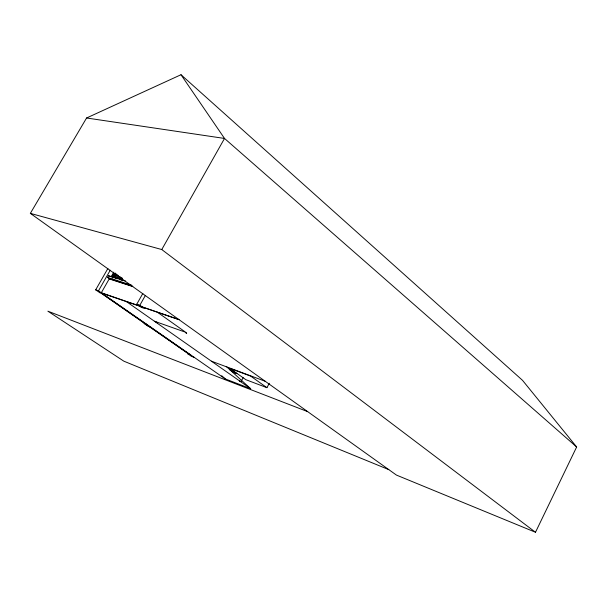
<?xml version="1.0" encoding="UTF-8"?>
<svg xmlns="http://www.w3.org/2000/svg" width="607" height="607" viewBox="0 0 607 607"><rect width="100%" height="100%" fill="white"/><g stroke="black" fill="none" stroke-linecap="round" stroke-linejoin="round"><path stroke-width="0.91" d="M535.488 532.271L576.65 446.972L522.513 380.331L180.992 74.729L86.581 117.993L30.35 213.368L396.424 475.076L535.488 532.271L161.766 249.545L30.35 213.368M266.936 387.676L250.699 376.128L229.666 368.267L245.835 379.678L266.936 387.676L269.303 383.267M240.964 381.689L239.833 381.075L240.964 381.689L243.141 377.645M142.835 293.454L136.78 304.19L139.853 305.245L145.399 295.397M161.766 249.545L224.522 138.449L180.992 74.729M113.964 277.74L116.203 273.818M114.457 277.9L116.248 274.759M115.429 278.598L117.667 274.668M118.615 275.51L116.825 278.659L117.318 278.818L118.669 276.458M118.744 278.727L120.087 276.367M118.813 278.651L119.754 277.012M119.7 279.584L120.596 278.006M120.201 279.744L121.552 277.376M121.172 280.442L122.523 278.067M102.871 293.841L100.049 292.877L95.678 289.843L107.879 268.506M95.678 289.843L98.493 290.799L110.246 270.221M110.026 279.19L107.5 277.399L108.509 275.631L125.543 281.094M113.805 272.133L111.127 276.83L111.62 276.989L113.85 273.074M113.175 275.783L114.108 274.136M112.591 277.68L114.822 273.765M112.629 278.029L115.444 273.089M113.843 277.551L115.618 274.44M86.581 117.993L224.522 138.449L576.65 446.972M122.591 280.517L123.1 280.677M107.5 277.399L131.689 285.214M132.789 286.299L109.336 278.696L101.308 292.764L179.05 319.639L101.953 293.204M109.973 279.152L131.552 286.17M154.406 321.217L185.704 332.287L157.456 312.256M146.894 324.449L144.026 323.417L148.116 326.255L150.991 327.294M211.38 361.173L265.206 381.272M190.515 354.769L187.609 353.676L191.448 356.347L194.361 357.44M98.493 290.799L225.265 378.92L250.683 388.73L226.312 366.484M307.681 411.637L47.877 311.179L123.851 361.18L388.799 469.628M101.323 293.295L188.982 354.192M101.839 293.469L189.521 354.397M126.453 301.618L250.683 388.73M136.78 304.19L141.219 307.317L144.299 308.379L139.853 305.245M108.509 275.631L109.776 276.526M221.745 375.748L225.265 378.92M156.143 322.142L157.319 322.803L156.143 322.142M185.439 332.507L186.653 333.19L185.439 332.507M233.005 370.938L229.841 369.754L233.71 372.478L236.882 373.669L233.005 370.938"/></g></svg>
